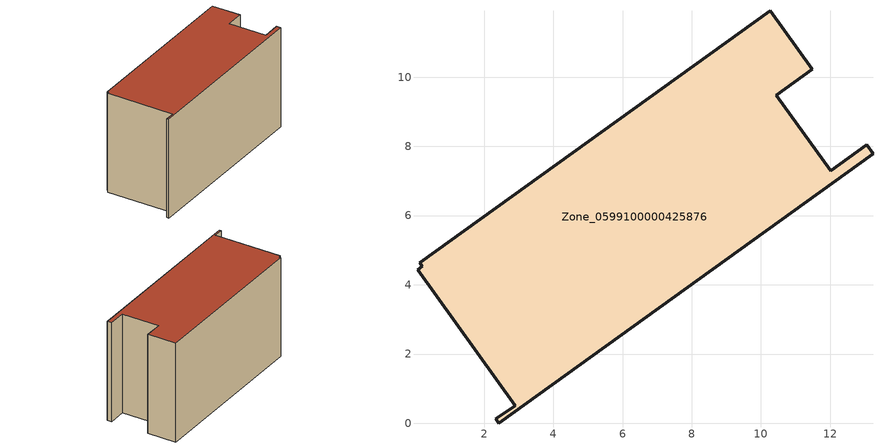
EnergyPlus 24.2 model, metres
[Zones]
Zone_0599100000425876
 floor ground (C_G): 11.48,10.23 10.44,9.48 12.02,7.3 13.06,8.05 13.24,7.78 2.43,0 2.33,0.13 2.9,0.51 0.07,4.43 0.21,4.53 0.14,4.63 10.26,11.92 z0
 wall outside (C_F): 13.06,8.05 12.02,7.3 10.44,9.48 11.48,10.23 10.26,11.92 0.14,4.63 0.21,4.53 0.07,4.43 2.9,0.51 2.33,0.13 2.43,0 13.24,7.78 13.06,8.05 z0:7.22
 roof outside (C_R): 0.07,4.43 2.9,0.51 2.33,0.13 2.43,0 13.24,7.78 13.06,8.05 12.02,7.3 10.44,9.48 11.48,10.23 10.26,11.92 0.14,4.63 0.21,4.53 z7.22
[BUILDING]
Pand.0599100000425876: North Axis=0; Terrain=City; Loads Convergence Tolerance Value=0.04; Temperature Convergence Tolerance Value=0.4; Solar Distribution=FullExterior; Maximum Number of Warmup Days=25; Minimum Number of Warmup Days=1
[Site:Location]
Rotterdam.The.Hague.AP_ZH_NLD Design_Conditions: Latitude=51.96; Longitude=4.45; Time Zone=1; Elevation=-4.5
[SITE:GROUNDTEMPERATURE:BUILDINGSURFACE]
18, 18, 18, 18, 18, 18, 18, 18, 18, 18, 18, 18
[MATERIAL] Thermal Absorptance=0.9; Solar Absorptance=0.7; Visible Absorptance=0.7
Name | Roughness | Thickness | Conductivity | Density | Specific Heat
G.TI.2006-2014 | MediumSmooth | 0.15 | 0.06 | 540 | 1210
F.TI.2006-2014 | Rough | 0.3 | 0.12 | 1920 | 840
R.TI.2006-2014 | MediumRough | 0.2 | 0.08 | 1500 | 1000
[CONSTRUCTION]
C_G: G.TI.2006-2014
C_F: F.TI.2006-2014
C_R: R.TI.2006-2014
[ZONE]
Zone_0599100000425876: Type=1; Multiplier=1; Ceiling Height=Autocalculate; Volume=Autocalculate; Floor Area=autocalculate; Part of Total Floor Area=Yes
[ZONEINFILTRATION:DESIGNFLOWRATE]
Infil_Zone_0599100000425876: Zone or ZoneList or Space or SpaceList=Zone_0599100000425876; Schedule=AlwaysOn; Design Flow Rate Calculation Method=Flow/Area; Flow Rate per Floor Area=0.0015; Constant Term Coefficient=1; Temperature Term Coefficient=0; Velocity Term Coefficient=0; Velocity Squared Term Coefficient=0
[HVACTEMPLATE:ZONE:IDEALLOADSAIRSYSTEM]
Zone_0599100000425876: Maximum Heating Supply Air Temperature=50; Minimum Cooling Supply Air Temperature=13; Maximum Heating Supply Air Humidity Ratio=0.0156; Minimum Cooling Supply Air Humidity Ratio=0.0077; Heating Limit=NoLimit; Cooling Limit=NoLimit; Dehumidification Control Type=ConstantSensibleHeatRatio; Cooling Sensible Heat Ratio=0.7; Dehumidification Setpoint=60; Humidification Control Type=None; Humidification Setpoint=30; Outdoor Air Method=None; Outdoor Air Flow Rate per Person=0.00944; Outdoor Air Flow Rate per Zone Floor Area=0; Outdoor Air Flow Rate per Zone=0; Demand Controlled Ventilation Type=None; Outdoor Air Economizer Type=NoEconomizer; Heat Recovery Type=None; Sensible Heat Recovery Effectiveness=0.7; Latent Heat Recovery Effectiveness=0.65
[ZONECONTROL:THERMOSTAT]
ThermostatControl_Zone_0599100000425876: Zone or ZoneList=Zone_0599100000425876; Control Type Schedule=DualSetpointControlType; Control 1=Thermostat_Zone_0599100000425876; Temperature Difference Between Cutout And Setpoint=0
[THERMOSTATSETPOINT:DUALSETPOINT]
Thermostat_Zone_0599100000425876: Heating Setpoint Temperature Schedule=HeatingSetpoint_Zone_0599100000425876; Cooling Setpoint Temperature Schedule=CoolingSetpoint_Zone_0599100000425876
[SCHEDULE:COMPACT]
HeatingSetpoint_Zone_0599100000425876: Through: 12/31, For: AllDays, Until: 24:00, 21
CoolingSetpoint_Zone_0599100000425876: Through: 12/31, For: AllDays, Until: 24:00, 24
DualSetpointControlType: Through: 12/31, For: AllDays, Until: 24:00, 4
AlwaysOn: Through: 12/31, For: AllDays, Until: 24:00, 1
